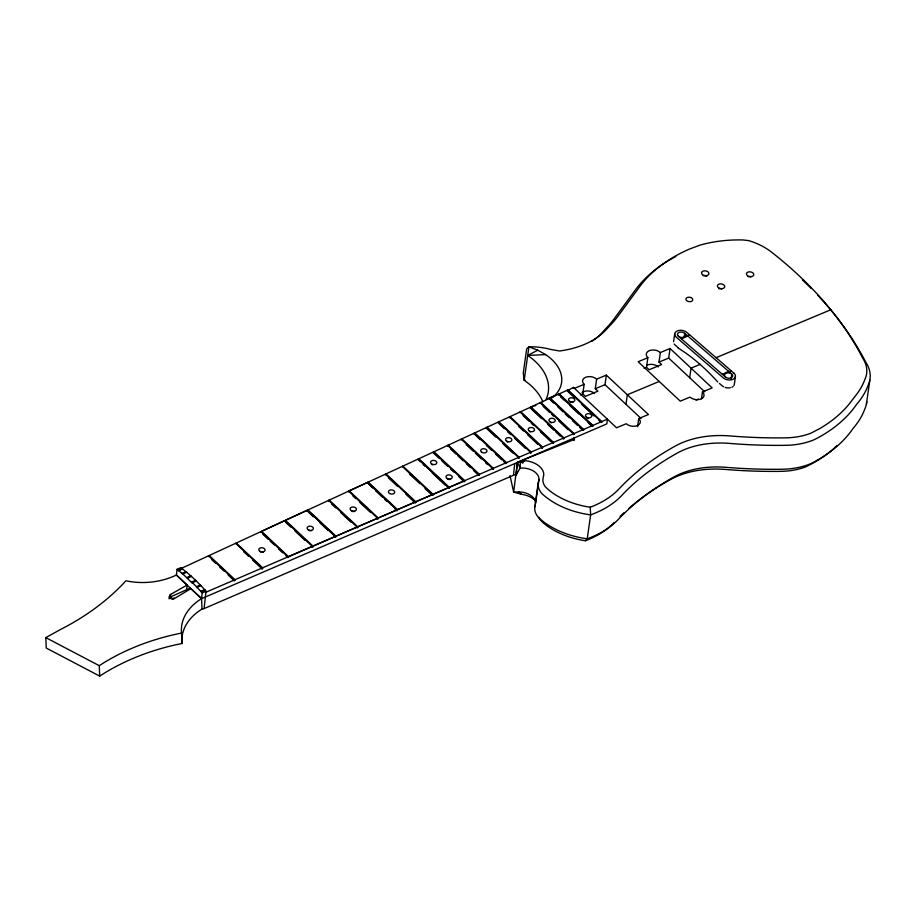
<?xml version="1.0" encoding="UTF-8"?>
<svg xmlns="http://www.w3.org/2000/svg" width="916" height="916" viewBox="0 0 916 916"><rect width="100%" height="100%" fill="white"/><g stroke="black" fill="none" stroke-linecap="round" stroke-linejoin="round"><path stroke-width="1.37" d="M182.112 573.416L177.04 569.328L180.853 567.634L186.658 572.237L182.627 574.195L182.112 573.416L185.925 571.63M182.845 573.977L192.108 583L196.276 580.95L200.856 585.587L196.768 587.591L196.482 586.687L200.295 584.981M169.277 596.934L170.502 595.068L169.311 596.614L171.189 598.721L169.517 597.186M177.04 569.328L176.422 575.076L201.577 598.652L202.024 609.071A54.72 39.709 -2.5 0 0 182.009 643.49A196.402 142.518 -2.5 0 0 99.695 676.1L46.247 648.047L45.8 637.616L60.765 629.361A241.458 175.219 -2.5 0 0 125.927 580.778A59.655 43.292 -2.5 0 0 176.422 575.019L187.093 585.038L186.578 589.744M202.024 609.071L204.108 608.567L206.008 591.198L205.001 590.076L201.188 591.782L202.196 592.904L201.577 598.652A54.72 39.709 -2.5 0 0 181.563 633.071L182.009 643.49M180.738 568.664L208.562 555.817L208.482 556.573L209.1 556.287L209.18 555.531L235.618 543.314L262.571 568.538L261.953 568.813L252.805 560.249M236.156 543.783L236.236 543.028L260.934 531.624L288.448 557.386L285.735 555.703M209.18 555.531L234.977 579.702L234.278 580.733L234.359 579.988L205.894 592.24M260.934 531.624L260.842 532.379L261.541 531.337L284.784 520.597L312.848 546.875L312.207 547.127L312.287 546.371L288.54 556.63L288.448 557.386M261.953 568.813L262.033 568.057L234.977 579.702M262.571 568.538L262.652 567.783L236.236 543.028M287.83 557.661L287.899 556.894M313.478 516.796L307.261 510.968L307.341 510.212L285.403 520.322L312.94 546.119L312.848 546.875M335.874 536.925L307.868 510.681L307.948 509.926L328.604 500.399L357.618 527.547L356.988 527.822L357.068 527.066L335.954 536.169L335.245 537.2L335.325 536.444L307.318 510.189L285.414 520.334L285.334 521.09L284.727 521.376L284.807 520.62L261.541 531.337L288.54 556.63L312.31 546.394M328.604 500.399L328.523 501.155L329.222 500.113L348.653 491.136L378.125 518.708L377.495 518.983L377.575 518.227L357.698 526.803L357.618 527.547M348.653 491.136L348.572 491.892L349.271 490.85L367.556 482.411L396.937 509.937L396.823 510.659L397.533 509.628L415.154 502.037L415.074 502.781L415.692 502.518L415.784 501.762L386.025 473.881L402.273 466.381L432.936 495.087L432.306 495.35L432.386 494.594L415.784 501.762L432.432 494.64M372.537 487.907L367.556 482.411L349.236 490.827L378.228 517.987L396.937 509.937L378.205 517.964L378.125 518.708M397.441 510.384L368.095 482.881L368.175 482.125L385.407 474.167L415.692 502.518M385.407 474.167L385.327 474.923L386.025 473.881M402.8 466.851L402.891 466.095L418.223 459.019L448.691 487.575L448.611 488.32L449.241 488.056L449.321 487.301L418.83 458.733L433.337 452.035L464.698 481.392L464.069 481.667L458.927 476.847M420.169 461.675L418.223 459.019M449.241 488.056L418.749 459.489L418.83 458.733M439.417 458.561L433.257 452.79L433.337 452.035M473.515 470.492L478.702 475.347L479.331 475.083L447.649 445.428L433.944 451.76L433.257 452.79M432.936 495.087L433.016 494.331L448.691 487.575L433.05 494.365L402.891 466.095M447.649 445.428L447.569 446.184L448.267 445.142L461.263 439.142L493.243 469.084L492.613 469.347L492.694 468.603L479.411 474.328L479.331 475.083M461.263 439.142L461.183 439.898L461.882 438.856L474.19 433.176L506.468 463.382L503.789 461.733M464.069 481.667L464.149 480.911L449.321 487.301L464.149 480.911M464.698 481.392L464.778 480.637L433.944 451.76M480.259 439.68L474.11 433.921L474.19 433.176M506.468 463.382L506.548 462.626L518.49 457.473L518.41 458.229L519.04 457.966L486.488 427.497L474.809 432.89L474.11 433.921M478.702 475.347L478.782 474.591L464.778 480.637M495.705 436.955L486.407 428.241L486.488 427.497M519.04 457.966L519.12 457.21L530.479 452.309L530.398 453.065L531.028 452.79L498.212 422.081L487.106 427.211L486.407 428.241M498.212 422.081L498.132 422.837L498.831 421.795L509.399 416.917L542.467 447.867L541.837 448.13L541.917 447.386L531.108 452.046L531.028 452.79M493.243 469.084L493.323 468.328L461.882 438.856M509.399 416.917L509.319 417.673L510.017 416.631L520.093 411.982L553.39 443.149L552.772 443.424L552.852 442.668L542.547 447.111L542.467 447.867M505.838 463.656L505.918 462.901L493.323 468.328M520.093 411.982L520.013 412.727L520.712 411.696L530.33 407.254L563.855 438.638L563.237 438.913L563.317 438.157L553.482 442.394L553.39 443.149M530.33 407.254L530.25 408.009L530.948 406.967L540.142 402.719L573.897 434.31L573.267 434.585L573.347 433.829L563.947 437.882L563.855 438.638M540.142 402.719L540.062 403.475L540.761 402.433L549.566 398.368L583.526 430.154L582.908 430.428L579.771 427.497M549.486 399.124L549.566 398.368M550.104 398.838L550.184 398.082L558.634 394.178L592.251 425.677L592.171 426.432L592.801 426.169L592.881 425.413L559.252 393.903L567.359 390.159L601.72 422.322L599.041 420.673M558.634 394.178L558.554 394.933L559.252 393.903M574.458 397.624L567.279 390.903L567.359 390.159M596.637 379.144L595.274 388.716L597.908 391.178L585.427 396.353L582.794 393.891L584.156 384.319A7.901 5.084 8.1 0 1 585.633 377.278A7.901 5.084 8.1 0 1 596.637 379.144L606.346 375.113L648.448 414.524L638.738 418.555A7.901 5.084 8.1 0 1 637.261 425.608A7.901 5.084 8.1 0 1 626.258 423.742L616.548 427.772L573.416 387.365L567.279 390.903M573.313 388.304L573.416 387.365M573.897 434.31L573.977 433.554L540.761 402.433M582.908 430.428L582.988 429.673L573.977 433.554M583.526 430.154L583.618 429.409L550.184 398.082M601.091 422.585L601.171 421.829L592.881 425.413M601.72 422.322L601.801 421.566L567.977 389.873M169.071 598.881A3.16 2.095 6.3 0 1 170.284 597.014L170.559 594.461L187.093 585.038M601.801 421.566L607.354 419.173L606.85 423.879L201.577 598.652L190.906 588.622L174.303 598.652L170.502 598.114M513.464 475.267L514.735 463.656M573.989 440.585L574.275 437.997M535.184 500.319A19.133 12.32 8.1 0 0 521.33 494.274L513.636 492.087L517.471 462.202L574.492 439.405A65.002 41.873 8.1 0 0 573.954 437.859M524.204 460.485L522.75 463.164L520.368 461.527L517.471 462.202L516.017 475.335L520.082 468.122L520.368 461.527L526.093 460.771A19.133 12.32 8.1 0 1 543.76 475.06L543.096 478.049A22.076 14.221 8.1 0 0 545.169 486.614L548.444 489.751A64.051 41.254 8.1 0 0 587.145 506.743L590.213 507.224L592.034 506.537M534.761 507.166L538.161 483.236M538.974 479.411L535.574 503.331A14.988 9.652 8.1 0 0 519.177 491.949L513.636 492.087L510.017 475.587M641.051 418.452L604.984 384.686L606.346 375.113M625.972 404.334L627.334 394.762L659.211 381.445M637.57 426.764L638.738 418.555M660.344 352.534L658.993 362.106L661.615 364.568L649.135 369.743L646.501 367.282L647.864 357.709A7.901 5.084 8.1 0 1 649.341 350.656A7.901 5.084 8.1 0 1 660.344 352.534L670.054 348.504L712.167 387.915L702.457 391.945A7.901 5.084 8.1 0 1 700.98 398.998A7.901 5.084 8.1 0 1 689.977 397.132L680.267 401.151L638.154 361.74L647.864 357.709M704.77 391.842L668.691 358.076L670.054 348.504M673.581 341.691L674.703 333.802M684.138 337.26L684.699 333.321L731.792 374.094L731.037 379.35M689.679 377.724L691.042 368.152L700.282 364.293M701.484 398.781L702.457 391.945M735.445 376.522L734.311 384.411A6.893 4.431 8.1 0 1 733.922 385.51M866.399 404.185L869.811 380.255M201.211 591.828L197.043 587.293M186.658 572.237L191.433 576.45L187.62 578.156M516.017 475.335L517.208 471.568M191.421 576.37L196.276 580.95M186.944 577.515L190.768 575.798M538.848 517.3A22.076 14.221 8.1 0 0 540.406 520.116L543.669 523.242A64.051 41.254 8.1 0 0 582.381 540.245L585.45 540.726L587.225 538.791A102.775 66.204 8.1 0 0 618.437 519.292A328.157 211.367 8.1 0 1 674.199 476.824A74.814 48.193 8.1 0 1 726.102 467.332A386.06 248.671 8.1 0 0 782.104 469.255A61.681 39.732 8.1 0 0 811.232 463.439A168.624 108.615 8.1 0 0 853.185 428.264A129.637 83.505 8.1 0 0 864.761 409.154A51.216 32.987 8.1 0 0 866.754 401.609M530.742 408.456L532.643 406.406M550.436 398.907L554.398 395.884A49.235 31.716 8.1 0 0 545.604 354.595L537.761 350.198L528.933 346.798L526.689 348.904L523.288 372.835L524.17 380.289A64.463 41.529 8.1 0 1 542.867 401.872M169.975 594.896L170.559 594.461M554.398 395.884L546.165 399.17A64.463 41.529 8.1 0 0 527.708 355.442L537.761 350.198M307.261 510.968L307.868 510.681M367.476 483.167L368.095 482.881M418.143 459.775L418.749 459.489M687.492 335.737L689.588 334.775M681.481 338.931L687.813 336.023M722.335 374.312L728.667 371.392M728.987 371.678L731.082 370.705M178.013 570.073L181.815 568.378M178.185 570.393L181.998 568.699M178.242 570.462L182.055 568.756M178.357 570.565L182.227 568.905M178.7 570.599L182.513 568.905M191.742 581.958L195.543 580.252M170.284 597.014L190.391 588.038M200.661 591.473L204.623 589.652L200.856 585.587M202.196 592.904L206.008 591.198M173.651 598.354L174.372 598.045M583.618 429.409L592.251 425.677M262.652 567.783L287.91 556.905M357.103 527.101L335.977 536.192L307.936 509.914M377.598 518.261L357.721 526.815L329.222 500.113M415.188 502.071L397.555 509.651L368.175 482.125M204.108 608.567L516.052 474.156M716.094 357.687L830.812 309.768M574.447 388.35L584.156 384.319M644.074 368.289L646.501 367.282M658.993 362.106L668.691 358.076M580.366 394.899L582.794 393.891M595.274 388.716L604.984 384.686M695.965 400.086L698.461 399.055M585.45 540.726L587.27 540.028A98.745 63.605 8.1 0 0 614.224 522.429M533.696 406.097L535.814 405.49M204.623 589.652L205.024 590.122M527.708 355.442L545.604 354.595M525.395 380.266L524.17 380.289L528.933 346.798L530.158 346.775A51.033 32.873 8.1 0 1 550.985 349.5L559.665 350.988L565.172 350.095A83.459 53.758 8.1 0 0 606.438 329.405L611.59 323.829A181.002 116.584 8.1 0 0 618.346 315.711L639.036 287.578A172.906 111.374 8.1 0 1 689.324 249.118L699.675 245.248A106.348 68.505 8.1 0 1 743.025 239.958L748.647 240.599A55.006 35.426 8.1 0 1 771.272 251.946A432.009 278.269 8.1 0 1 824.732 302.452L832.175 311.406A432.512 278.59 8.1 0 1 862.586 357.927L864.051 360.412A47.094 30.331 8.1 0 1 865.815 377.117L864.876 379.476A125.641 80.929 8.1 0 1 854.88 396.559L849.258 403.899A164.502 105.958 8.1 0 1 819.9 428.505L810.786 433.245A57.593 37.098 8.1 0 1 785.562 437.848A382.121 246.129 8.1 0 1 730.098 435.936L725.128 435.638A78.902 50.827 8.1 0 0 675.447 445.943A332.233 214.001 8.1 0 0 618.987 488.938A98.745 63.605 8.1 0 1 592.034 506.537M172.849 598.526L173.593 598.881M45.8 637.616L99.249 665.669A196.402 142.518 -2.5 0 1 181.563 633.071M172.013 598.549L172.803 598.972M171.223 598.4L171.979 598.915M170.479 598.4L169.483 597.472M678.355 336.229A4.145 2.668 8.1 0 0 685.397 336.023A4.145 2.668 8.1 0 0 680.828 332.073A4.145 2.668 8.1 0 0 678.355 336.229L725.449 377.003A4.145 2.668 8.1 0 0 732.491 376.797A4.145 2.668 8.1 0 0 727.922 372.846A4.145 2.668 8.1 0 0 725.449 377.003M677.932 347.507L675.138 345.08A6.893 4.431 8.1 0 1 674.187 344.015M719.438 383.438L722.232 385.854A6.893 4.431 8.1 0 0 723.548 386.758M581.626 404.345L593.923 415.864M559.172 394.647L592.801 426.169M560.592 396.846L564.668 400.658M569.763 405.433L578.923 414.021M588.095 422.62L592.171 426.432M550.527 400.097L553.665 403.04M557.844 406.944L563.065 411.845M565.149 413.803L569.328 417.707M572.466 420.65L577.687 425.539M543.177 406.383L549.405 412.223M551.478 414.169L553.55 416.116M558.749 420.971L568.08 429.719M530.948 406.967L563.947 437.882M531.28 408.971L541.585 418.635M547.768 424.429L553.951 430.222M556.012 432.146L560.134 436.016M520.712 411.696L553.482 442.394M523.082 415.612L529.219 421.36M531.269 423.284L533.318 425.196M540.486 431.917L550.722 441.501M510.017 416.631L542.547 447.111M518.467 426.238L523.551 431.001M527.616 434.802L537.772 444.329M498.831 421.795L531.108 452.046M499.174 423.81L504.384 428.688M507.498 431.608L510.624 434.539M514.792 438.432L525.2 448.187M487.106 427.211L519.12 457.21M502.93 443.722L513.246 453.397M474.809 432.89L506.548 462.626M486.396 445.428L491.514 450.225M495.602 454.061L501.75 459.821M466.255 444.649L473.354 451.302M475.381 453.202L481.461 458.905M485.514 462.706L487.552 464.607M448.267 445.142L479.411 474.328M450.683 449.092L455.87 453.958M457.954 455.905L463.141 460.759M466.255 463.679L470.4 467.572M441.466 460.496L447.626 466.267M450.718 469.152L453.798 472.038M423.215 464.526L425.253 466.439M432.363 473.091L445.565 485.469M409.463 473.95L419.849 483.671M425.035 488.537L431.264 494.377M388.407 477.797L397.636 486.453M405.834 494.136L415.074 502.781M375.571 490.747L382.648 497.377M384.674 499.277L386.701 501.178M394.796 508.758L396.823 510.659M352.706 495.762L355.809 498.659M359.931 502.529L370.259 512.216M331.569 504.006L335.634 507.819M340.718 512.582L350.885 522.109M319.695 522.624L327.997 530.398M285.746 522.326L290.83 527.101M294.906 530.914L305.085 540.451M262.926 534.326L268.113 539.18M270.186 541.127L274.331 545.009M278.475 548.902L282.632 552.783M243.667 551.684L248.751 556.436M208.562 555.817L234.897 580.458M211.573 559.47L215.707 563.34M219.829 567.199L223.962 571.069M228.084 574.939L234.278 580.733M196.482 586.687L192.475 582.736M519.177 491.949L521.33 494.274M517.471 462.202L520.082 468.122A14.988 9.652 8.1 0 1 538.665 481.026A26.198 16.877 8.1 0 0 541.654 493.358A68.173 43.911 8.1 0 0 590.637 514.872A102.775 66.204 8.1 0 0 621.838 495.373A328.157 211.367 8.1 0 1 677.6 452.893A74.814 48.193 8.1 0 1 729.502 443.401A386.06 248.671 8.1 0 0 785.516 445.325A61.681 39.732 8.1 0 0 814.633 439.508A168.624 108.615 8.1 0 0 856.597 404.334A129.637 83.505 8.1 0 0 868.173 385.235A51.216 32.987 8.1 0 0 865.723 362.072A436.153 280.937 8.1 0 0 835.071 315.184L827.56 306.15A436.153 280.937 8.1 0 0 817.782 295.284M590.213 507.224L590.637 514.872L587.225 538.791A68.173 43.911 8.1 0 1 538.242 517.277A26.198 16.877 8.1 0 1 535.253 504.956M99.249 665.669L99.695 676.1M263.27 552.188A3.16 2.095 6.2 0 1 260.865 552.13M311.589 530.616A3.16 2.095 6.2 0 1 308.623 530.364M354.629 511.414A3.16 2.095 6.2 0 1 351.652 511.162M432.615 464.801A3.16 2.095 6.2 0 1 432.054 464.607M450.477 479.331A3.16 2.095 6.2 0 1 447.512 479.079M530.307 431.894A3.16 2.095 6.2 0 1 529.746 431.688M551.627 422.78A3.16 2.095 6.2 0 1 550.47 422.448M588.141 418.177A3.16 2.095 6.2 0 1 586.984 417.833M573.015 402.216A3.16 2.095 6.2 0 1 570.05 401.964M507.67 442.004A3.16 2.095 6.2 0 1 507.109 441.798M837.064 445.497A164.502 105.958 8.1 0 1 815.137 462.007L806.011 466.736A57.593 37.098 8.1 0 1 780.798 471.351A382.121 246.129 8.1 0 1 725.335 469.439L720.365 469.129A78.902 50.827 8.1 0 0 670.684 479.446A332.233 214.001 8.1 0 0 628.937 508.323M620.098 516.452A332.233 214.001 8.1 0 1 624.22 512.536M675.756 256.56A177.028 114.031 8.1 0 0 634.605 290.99L613.949 319.066A177.143 114.099 8.1 0 1 604.904 329.565L602.178 332.588A79.383 51.136 8.1 0 1 591.896 341.267M802.416 279.895A436.153 280.937 8.1 0 1 811.221 288.494M703.133 275.705A3.698 2.382 8.1 0 1 705.022 275.693L705.95 275.934A3.698 2.382 8.1 0 1 706.774 276.323M719.003 288.735A3.698 2.382 8.1 0 1 721.819 288.964M748.051 276.689A3.675 2.37 8.1 0 1 750.845 276.93M646.524 365.392A7.901 5.084 8.1 0 1 658.306 366.892M582.129 392.449A7.901 5.084 8.1 0 1 594.598 393.502M733.086 386.472A6.893 4.431 8.1 0 1 731.873 387.228M730.361 387.731A6.893 4.431 8.1 0 1 725.128 387.434M677.886 347.885A170.09 92.001 65.3 0 1 717.732 381.961M701.576 272.625L701.564 273.254A3.698 2.382 8.1 0 0 703.797 275.338L704.725 275.579A3.698 2.382 8.1 0 0 708.858 273.861L708.858 273.243A3.698 2.382 8.1 0 0 706.625 271.147L705.698 270.907A3.698 2.382 8.1 0 0 701.576 272.625M746.494 273.609L746.494 274.228A3.675 2.37 8.1 0 0 750.112 276.609A3.675 2.37 8.1 0 0 753.742 274.846L753.742 274.216A3.675 2.37 8.1 0 0 750.124 271.846A3.675 2.37 8.1 0 0 746.494 273.609M335.325 536.444L312.94 546.119L335.359 536.467M690.653 297.517L689.794 297.288A3.424 2.198 8.1 0 0 686.061 298.593A3.424 2.198 8.1 0 0 688.03 301.387L688.889 301.604A3.424 2.198 8.1 0 0 692.622 300.299A3.424 2.198 8.1 0 0 690.653 297.517M733.888 373.133L686.794 332.359A6.893 4.431 8.1 0 0 677.142 330.985A6.893 4.431 8.1 0 0 676.26 337.191L723.354 377.965A6.893 4.431 8.1 0 0 732.995 379.339A6.893 4.431 8.1 0 0 733.888 373.133M586.675 417.284A3.16 2.095 6.2 0 0 591.747 416.242A3.16 2.095 6.2 0 0 587.465 413.734A3.16 2.095 6.2 0 0 586.675 417.284M260.007 551.375A3.16 2.095 6.2 0 0 265.056 550.31A3.16 2.095 6.2 0 0 260.739 547.825A3.16 2.095 6.2 0 0 260.007 551.375M308.326 529.814A3.16 2.095 6.2 0 0 313.375 528.75A3.16 2.095 6.2 0 0 309.058 526.253A3.16 2.095 6.2 0 0 308.326 529.814M351.355 510.613A3.16 2.095 6.2 0 0 356.404 509.536A3.16 2.095 6.2 0 0 352.099 507.052A3.16 2.095 6.2 0 0 351.355 510.613M389.632 493.529A3.16 2.095 6.2 0 0 394.681 492.465A3.16 2.095 6.2 0 0 390.376 489.968A3.16 2.095 6.2 0 0 389.632 493.529M447.203 478.53A3.16 2.095 6.2 0 0 452.252 477.454A3.16 2.095 6.2 0 0 447.947 474.969A3.16 2.095 6.2 0 0 447.203 478.53M431.757 464.046A3.16 2.095 6.2 0 0 436.806 462.981A3.16 2.095 6.2 0 0 432.489 460.496A3.16 2.095 6.2 0 0 431.757 464.046M481.896 452.355A3.16 2.095 6.2 0 0 486.946 451.29A3.16 2.095 6.2 0 0 482.64 448.794A3.16 2.095 6.2 0 0 481.896 452.355M550.173 421.898A3.16 2.095 6.2 0 0 555.222 420.822A3.16 2.095 6.2 0 0 550.905 418.337A3.16 2.095 6.2 0 0 550.173 421.898M569.752 401.414A3.16 2.095 6.2 0 0 574.801 400.349A3.16 2.095 6.2 0 0 570.485 397.865A3.16 2.095 6.2 0 0 569.752 401.414M506.8 441.249A3.16 2.095 6.2 0 0 511.849 440.172A3.16 2.095 6.2 0 0 507.544 437.688A3.16 2.095 6.2 0 0 506.8 441.249M529.448 431.138A3.16 2.095 6.2 0 0 534.497 430.073A3.16 2.095 6.2 0 0 530.181 427.577A3.16 2.095 6.2 0 0 529.448 431.138M718.831 287.99A3.698 2.382 8.1 0 0 724.728 286.891A3.698 2.382 8.1 0 0 719.678 283.949A3.698 2.382 8.1 0 0 718.831 287.99"/></g></svg>
